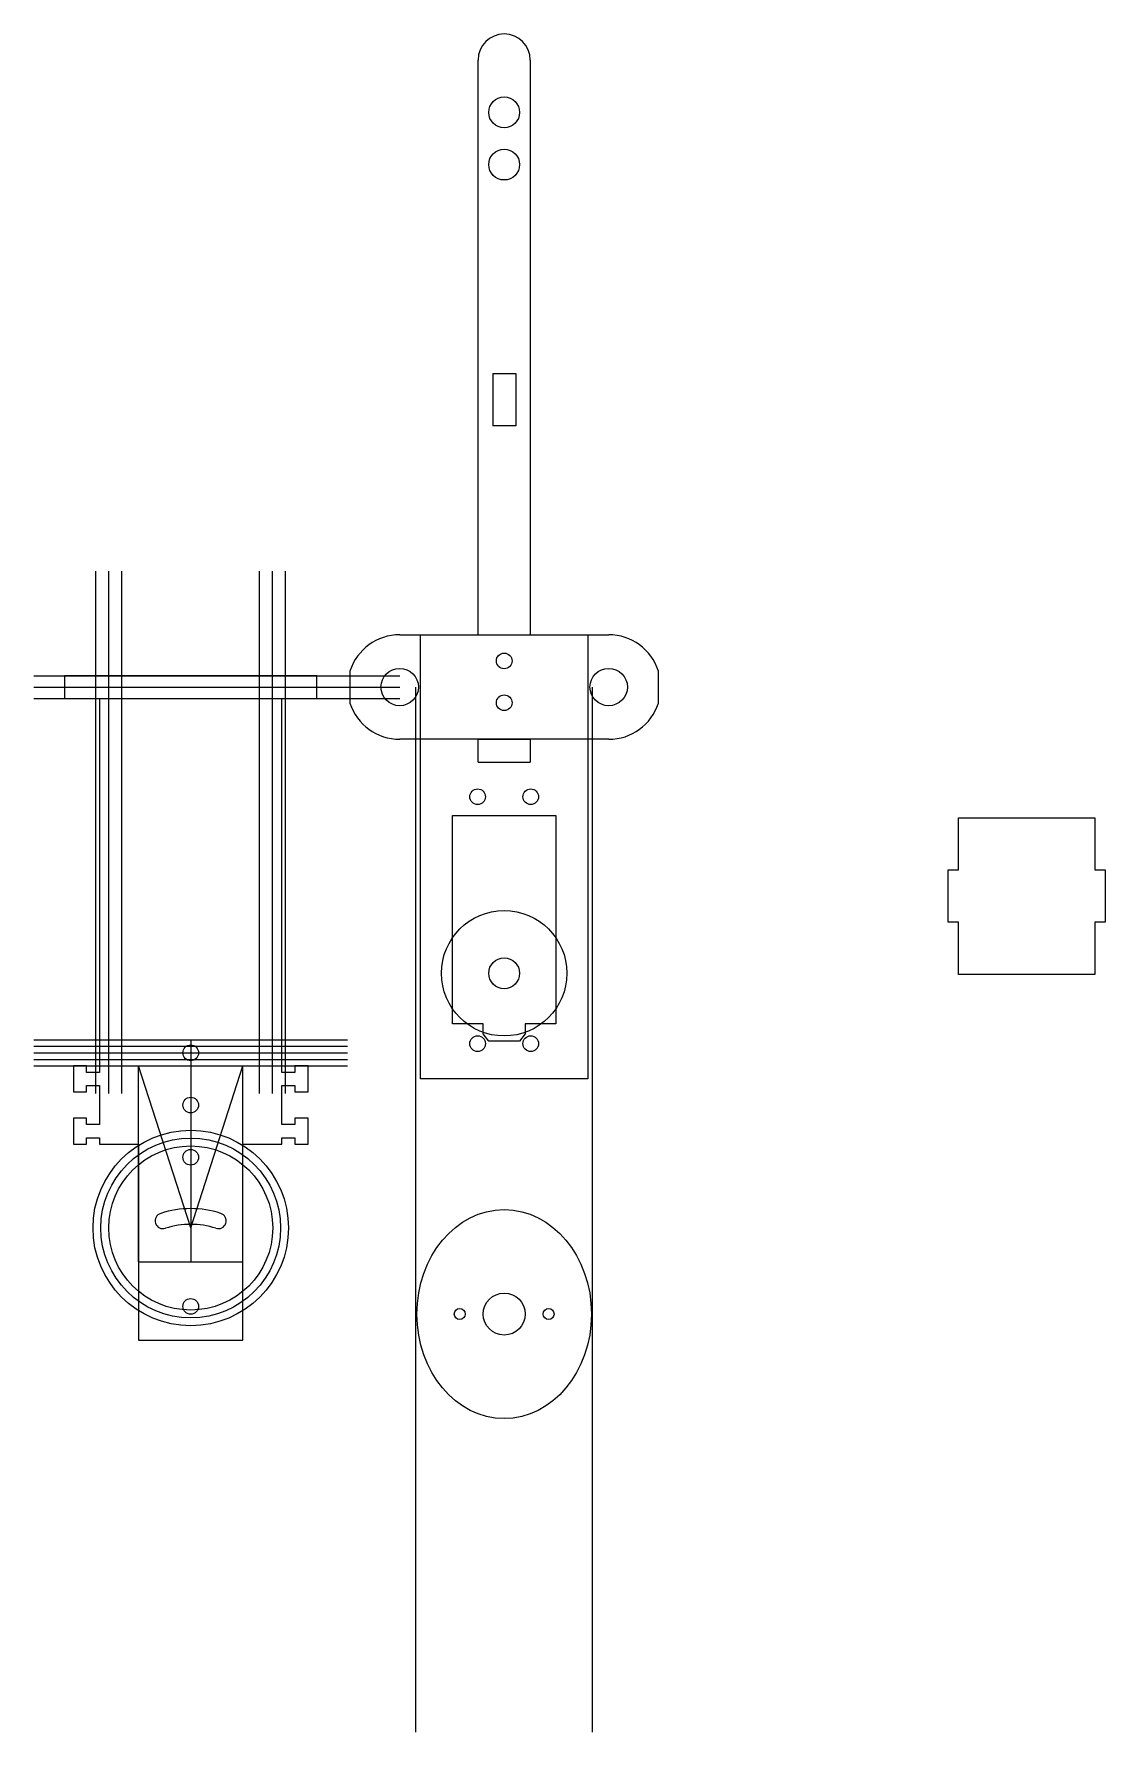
# Model space of a CAD drawing. Header units: millimetres. Extents: x -90 to 115, y -260 to 65.
import ezdxf

# ---------------------------------------------------------------- set-up
doc = ezdxf.new("R2010")
doc.units = ezdxf.units.MM
for name, color, linetype, lineweight, true_color in [('arm', 178, 'Continuous', 0, 0x000000), ('carrier', 178, 'Continuous', 0, 0x000000), ('cut', 178, 'Continuous', 0, 0x000000), ('dipper', 178, 'Continuous', 0, 0x000000), ('lever2', 178, 'Continuous', 0, 0x000000), ('skel', 1, 'Continuous', 0, 0xff0000), ('spacer', 178, 'Continuous', 0, 0x000000), ('wheel', 178, 'Continuous', 0, 0x000000)]:
    doc.layers.add(name, color=color, linetype=linetype, lineweight=lineweight, true_color=true_color)

# ---------------------------------------------------------------- blocks, each defined once
blk = doc.blocks.new('motor')
at = {"layer": 'cut'}
for p, q in [((-4, 11.57), (-2.95, 13)), ((-2.95, 13), (2.95, 13)), ((2.95, 13), (4, 11.57)), ((-4, 9.66), (-4, 11.57)), ((4, 11.57), (4, 9.66)), ((-9.91, 9.66), (-4, 9.66)), ((-9.91, -30.22), (-9.91, 9.66)), ((4, 9.66), (9.91, 9.66)), ((9.91, 9.66), (9.91, -30.22)), ((9.91, -30.22), (-9.91, -30.22))]:
    blk.add_line(p, q, dxfattribs=at)
for centre in [(-5.08, 13.47), (5.08, 13.47), (-5.08, -33.79), (5.08, -33.79)]:
    blk.add_circle(centre, 1.5, dxfattribs=at)

msp = doc.modelspace()

# ---------------------------------------------------------------- linework, layer by layer
at = {"layer": 'arm'}
for p, q in [((-35.85, -57.83), (-84.15, -57.83)), ((-84.15, -57.83), (-84.15, -62.17)), ((-35.85, -62.17), (-35.85, -57.83)), ((-84.15, -62.17), (-77.45, -62.17)), ((-77.45, -62.17), (-77.45, -133.75)), ((-42.55, -133.75), (-42.55, -62.17)), ((-42.55, -62.17), (-35.85, -62.17)), ((-79.95, -132.5), (-82.45, -132.5)), ((-82.45, -132.5), (-82.45, -137.5)), ((-79.95, -133.75), (-79.95, -132.5)), ((-37.55, -132.5), (-40.05, -132.5)), ((-40.05, -132.5), (-40.05, -133.75)), ((-37.55, -137.5), (-37.55, -132.5)), ((-77.45, -133.75), (-79.95, -133.75)), ((-79.95, -137.5), (-79.95, -136.25)), ((-79.95, -136.25), (-77.45, -136.25)), ((-77.45, -136.25), (-77.45, -143.75)), ((-40.05, -133.75), (-42.55, -133.75)), ((-42.55, -136.25), (-40.05, -136.25)), ((-42.55, -143.75), (-42.55, -136.25)), ((-40.05, -136.25), (-40.05, -137.5)), ((-82.45, -137.5), (-79.95, -137.5)), ((-40.05, -137.5), (-37.55, -137.5)), ((-79.95, -142.5), (-82.45, -142.5)), ((-82.45, -142.5), (-82.45, -147.5)), ((-79.95, -143.75), (-79.95, -142.5)), ((-37.55, -142.5), (-40.05, -142.5)), ((-40.05, -142.5), (-40.05, -143.75)), ((-37.55, -147.5), (-37.55, -142.5)), ((-77.45, -143.75), (-79.95, -143.75)), ((-79.95, -147.5), (-79.95, -146.25)), ((-79.95, -146.25), (-77.45, -146.25)), ((-77.45, -146.25), (-77.45, -147.5)), ((-40.05, -143.75), (-42.55, -143.75)), ((-42.55, -147.5), (-42.55, -146.25)), ((-42.55, -146.25), (-40.05, -146.25)), ((-40.05, -146.25), (-40.05, -147.5)), ((-82.45, -147.5), (-79.95, -147.5)), ((-77.45, -147.5), (-70, -147.5)), ((-70, -147.5), (-70, -185)), ((-50, -185), (-50, -147.5)), ((-50, -147.5), (-42.55, -147.5)), ((-40.05, -147.5), (-37.55, -147.5)), ((-70, -185), (-50, -185))]:
    msp.add_line(p, q, dxfattribs=at)
for centre in [(-60, -130), (-60, -140), (-60, -150), (-60, -178.53)]:
    msp.add_circle(centre, 1.5, dxfattribs=at)
for centre, radius, start, end in [((-65.28, -162.16), 1.5, 107.8615, 287.8615), ((-60, -178.53), 18.7, 72.1385, 107.8615), ((-54.72, -162.16), 1.5, 252.1385, 72.1385), ((-60, -178.53), 15.7, 72.1385, 107.8615)]:
    msp.add_arc(centre, radius, start, end, dxfattribs=at)
at = {"layer": 'carrier'}
for p, q in [((-20, -50), (20, -50)), ((-29.52, -56.92), (-29.52, -63.08)), ((29.52, -63.08), (29.52, -56.92)), ((20, -70), (-20, -70))]:
    msp.add_line(p, q, dxfattribs=at)
for centre in [(-20, -60), (20, -60)]:
    msp.add_circle(centre, 3.58, dxfattribs=at)
for centre, start, end in [((-20, -60), 90, 162.0914), ((20, -60), 17.9086, 90), ((-20, -60), 197.9086, 270), ((20, -60), 270, 342.0914)]:
    msp.add_arc(centre, 10, start, end, dxfattribs=at)
at = {"layer": 'dipper'}
for p, q in [((-5, -50), (-5, 60)), ((5, 60), (5, -50)), ((-2.2, 0), (-2.2, -10)), ((-2.2, 0), (2.2, 0)), ((2.2, 0), (2.2, -10)), ((2.2, -10), (-2.2, -10)), ((-16, -50), (-5, -50)), ((-16, -135), (-16, -50)), ((5, -50), (16, -50)), ((16, -50), (16, -135)), ((-5, -70), (5, -70)), ((-5, -74.4), (-5, -70)), ((5, -70), (5, -74.4)), ((-5, -74.4), (5, -74.4)), ((16, -135), (-16, -135))]:
    msp.add_line(p, q, dxfattribs=at)
for centre, radius in [((0, 50), 2.95), ((0, 40), 2.95), ((0, -55), 1.5), ((0, -63), 1.5), ((0, -114.78), 2.95)]:
    msp.add_circle(centre, radius, dxfattribs=at)
msp.add_arc((0, 60), 5, 0, 180, dxfattribs=at)
at = {"layer": 'lever2'}
for centre, radius in [((0, -180), 4.02), ((-8.5, -180), 1.05), ((8.5, -180), 1.05)]:
    msp.add_circle(centre, radius, dxfattribs=at)
at = {"layer": 'skel'}
for p, q in [((-78.15, -137.82), (-78.15, -37.83)), ((-75.65, -137.82), (-75.65, -37.83)), ((-73.15, -137.82), (-73.15, -37.83)), ((-46.85, -137.82), (-46.85, -37.83)), ((-44.35, -137.82), (-44.35, -37.83)), ((-41.85, -137.82), (-41.85, -37.83)), ((-90, -57.83), (-20, -57.83)), ((-90, -60), (-20, -60)), ((-16.93, -260), (-16.93, -60)), ((16.92, -260), (16.92, -60)), ((-90, -62.17), (-20, -62.17)), ((-90, -127.5), (-30, -127.5)), ((-90, -128.75), (-30, -128.75)), ((-90, -130), (-30, -130)), ((-60, -127.5), (-60, -170)), ((-90, -131.25), (-30, -131.25)), ((-90, -132.5), (-30, -132.5)), ((-70, -170), (-70, -132.5)), ((-60, -163.53), (-70, -132.5)), ((-60, -163.53), (-50, -132.5)), ((-50, -170), (-50, -132.5)), ((-70, -170), (-50, -170))]:
    msp.add_line(p, q, dxfattribs=at)
for centre, radius in [((0, -114.78), 12), ((-60, -163.53), 18.7), ((-60, -163.53), 17.2), ((-60, -163.53), 15.7)]:
    msp.add_circle(centre, radius, dxfattribs=at)
at = {"layer": 'spacer'}
for p, q in [((86.95, -85), (113.05, -85)), ((86.95, -95), (86.95, -85)), ((113.05, -85), (113.05, -95)), ((85, -95), (86.95, -95)), ((85, -105), (85, -95)), ((113.05, -95), (115, -95)), ((115, -95), (115, -105)), ((86.95, -105), (85, -105)), ((86.95, -115), (86.95, -105)), ((115, -105), (113.05, -105)), ((113.05, -105), (113.05, -115)), ((113.05, -115), (86.95, -115))]:
    msp.add_line(p, q, dxfattribs=at)
at = {"layer": 'wheel'}
msp.add_ellipse((0, -180), major_axis=(0, 20), ratio=0.835, dxfattribs=at)

# ---------------------------------------------------------------- block references
at = {"layer": 'dipper', "rotation": 180}
msp.add_blockref('motor', (0, -114.78), dxfattribs=at)

doc.saveas('drawing.dxf')
